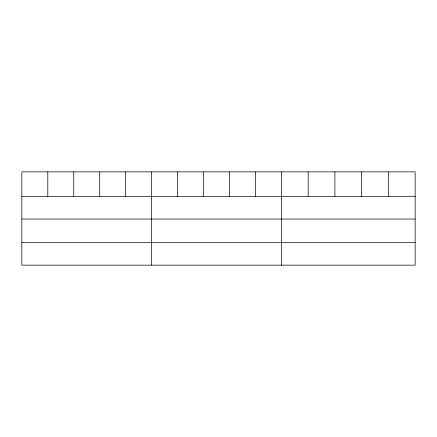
<?xml version="1.0" encoding="UTF-8"?>
<svg xmlns="http://www.w3.org/2000/svg" width="437" height="437" viewBox="0 0 437 437"><rect width="100%" height="100%" fill="white"/><g stroke="black" fill="none" stroke-linecap="round" stroke-linejoin="round"><path stroke-width="0.66" d="M415.15 219.024L415.15 171.85L21.85 171.85L21.85 265.15L415.15 265.15L415.15 219.024L21.85 219.024M21.85 196.306L415.15 196.306M21.85 242.431L415.15 242.431M388.406 171.85L388.406 196.306M361.661 171.85L361.661 196.306M334.917 171.85L334.917 196.306M308.172 171.85L308.172 196.306M281.428 171.85L281.428 265.15M255.47 171.85L255.47 196.306M229.512 171.85L229.512 196.306M203.555 171.85L203.555 196.306M177.597 171.85L177.597 196.306M151.639 171.85L151.639 265.15M125.681 171.85L125.681 196.306M99.723 171.85L99.723 196.306M73.766 171.85L73.766 196.306M47.808 171.85L47.808 196.306"/></g></svg>
